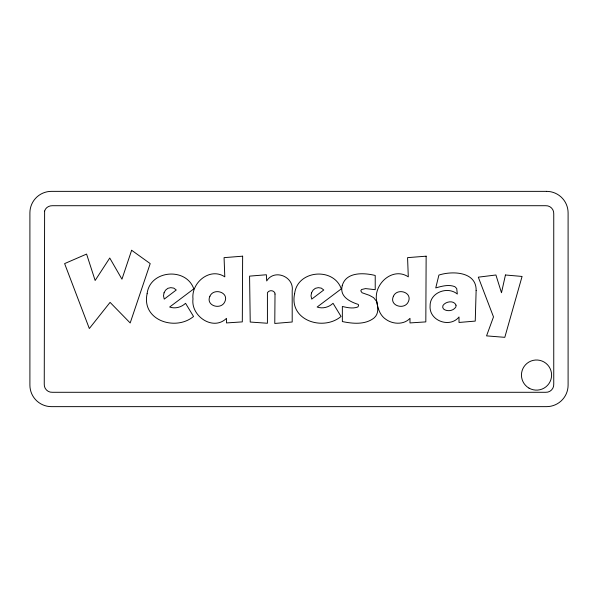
<?xml version="1.0" encoding="UTF-8"?>
<svg xmlns="http://www.w3.org/2000/svg" width="598" height="598" viewBox="0 0 598 598"><rect width="100%" height="100%" fill="white"/><g stroke="black" fill="none" stroke-linecap="round" stroke-linejoin="round"><path stroke-width="0.9" d="M242.639 256.183L242.317 321.888L226.493 322.935L226.493 318.33C213.247 331.449 190.702 316.118 192.982 298.963C191.061 282.585 210.115 266.977 224.796 276.844L224.071 257.641L242.639 256.183M426.142 256.183L425.821 321.888L409.989 322.935L409.989 318.33C403.942 324.856 393.178 324.4 386.218 319.579C379.932 315.58 377.816 308.456 376.777 301.631C372.831 284.581 392.55 266.334 408.299 276.844L407.567 257.641L426.142 256.183M275.013 294.037L274.774 323.451L292.198 322.001L292.198 290.748C294.298 276.665 274.258 268.48 266.701 280.97L266.372 274.759L249.575 276.127L250.226 322.045L267.426 323.256L267.418 292.676C268.958 290.052 273.308 289.985 274.781 292.706L275.013 294.037M476.128 290.576L475.246 321.096L459.01 322.464L459.01 316.977C449.928 328.399 428.848 320.79 430.104 305.832C429.82 292.512 447.655 285.881 457.313 294.044L456.708 288.528L454.891 286.696C448.717 284.207 441.87 286.18 435.755 287.907L438.902 275.08C452.208 270.737 476.636 271.477 476.128 290.576M456.027 305.182L455.885 306.901C453.583 310.99 446.938 311.947 443.439 308.912L442.699 307.282L442.961 305.518C445.547 301.407 453.972 299.942 456.027 305.182M147.115 293.708C141.255 320.371 175.543 331.501 193.543 316.477L185.552 303.313C181.344 307.26 175.154 309.009 169.645 307.028L193.789 288.864C186.172 266.895 149.762 270.079 147.115 293.708M294.62 293.708C288.759 320.371 323.047 331.501 341.047 316.477L333.056 303.313C328.848 307.26 322.658 309.009 317.149 307.028L341.286 288.864C333.677 266.895 297.266 270.079 294.62 293.708M342.22 285.739C339.35 296.601 349.942 301.758 358.284 304.434L358.598 305.496L357.91 306.946C352.97 308.904 347.341 307.649 342.355 306.46L342.355 321.56C352.678 323.705 365.139 324.946 373.974 318.039C379.11 313.801 377.884 307.23 376.777 301.631L373.586 297.632L369.422 295.337L362.059 292.751L360.766 290.815L361.573 289.522L365.528 288.595L375.223 289.686L375.223 275.469C363.928 272.681 345.95 271.671 342.22 285.739M44.618 211.064L44.252 384.17C43.953 388.693 47.847 392.587 52.37 392.288L545.63 392.288C550.153 392.587 554.047 388.693 553.748 384.17L553.748 213.83C554.047 209.307 550.153 205.413 545.63 205.712L52.37 205.712C48.961 205.615 45.508 207.648 44.618 211.064M164.031 292.818L163.508 295.808L164.233 299.12L176.261 289.993L173.801 288.131L170.774 287.653L167.829 288.333L165.526 290.194L164.031 292.818M311.536 292.818L311.005 295.808L311.737 299.12L323.765 289.993L321.305 288.131L318.278 287.653L315.325 288.333L313.023 290.194L311.536 292.818M505.445 274.99L501.49 292.758L495.914 274.99L478.31 277.173L493.492 316.903L486.548 335.874L504.802 337.332L522.076 276.448L505.445 274.99M209.898 296.264C205.413 305.817 221.006 310.407 224.833 301.751C229.311 292.235 213.665 287.503 209.898 296.264M393.402 296.264C388.917 305.817 404.51 310.407 408.337 301.751C412.814 292.235 397.169 287.503 393.402 296.264M131.642 250.27L121.947 279.184L109.755 258.022L95.142 280.477L86.583 254.075L64.614 263.606L89.326 328.534L110.077 302.371L130.185 322.965L150.21 263.598L131.642 250.27M546.572 191.36L51.428 191.36A21.528 21.528 0 0 0 29.9 212.888L29.9 385.112A21.528 21.528 0 0 0 51.428 406.64L546.572 406.64A21.528 21.528 0 0 0 568.1 385.112L568.1 212.888A21.528 21.528 0 0 0 546.572 191.36M528.991 388.117A15.07 15.07 0 0 0 551.595 375.066A15.07 15.07 0 0 0 528.991 362.014A15.07 15.07 0 0 0 528.991 388.117"/></g></svg>
